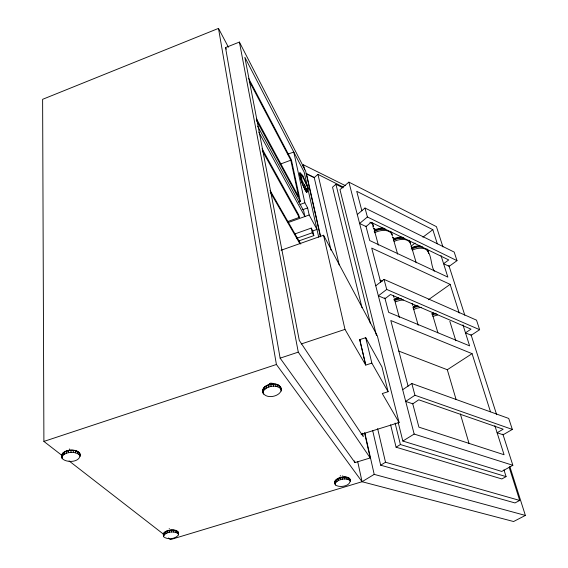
<?xml version="1.0" encoding="UTF-8"?>
<svg xmlns="http://www.w3.org/2000/svg" width="568" height="568" viewBox="0 0 568 568"><rect width="100%" height="100%" fill="white"/><g stroke="black" fill="none" stroke-linecap="round" stroke-linejoin="round"><path stroke-width="0.85" d="M262.594 390.898C263.63 383.173 280.429 380.716 281.316 389.74C280.138 397.351 263.531 399.822 262.594 390.898L263.502 394.171M262.927 392.985L262.65 389.591M263.105 389.811L263.133 389.059A8.74 4.622 -9.6 0 1 270.815 384.195A8.74 4.622 -9.6 0 1 279.797 386.126M280.961 387.66L281.224 391.047M301.913 175.498L300.713 173.432L299.776 172.921C300.287 179.687 302.843 186.716 306.699 192.296L307.125 191.388L306.699 188.775M307.032 192.169L306.5 189.052L306.961 190.017M306.699 192.296L306.266 191.025C302.921 186.169 300.699 180.063 300.252 174.184L299.776 172.921M334.822 481.295L335.383 484.944C339.785 488.324 352.692 485.903 349.696 478.632C345.308 475.622 338.066 477.212 334.822 481.295L335.021 484.099M335.099 481.352L335.198 480.812A7.334 3.252 -11.3 0 1 342.887 476.992A7.334 3.252 -11.3 0 1 349.462 479.115M372.892 227.044L373.155 225.645M349.838 480.429L350.03 479.484M61.749 455.238C64.511 449.082 75.31 448.727 79.797 453.228C82.175 462.295 66.712 463.509 62.118 458.454L61.749 455.238L62.118 458.454M61.784 457.332L62.054 454.073M79.768 455.515L80.095 454.357M178.295 532.145L178.558 534.822C175.519 539.089 167.524 540.069 163.541 536.682L163.272 533.998C166.239 529.674 174.369 528.68 178.295 532.145L177.969 533.828M163.428 535.858C166.403 531.541 174.525 530.54 178.466 533.998L178.558 534.822M262.984 391.679C266.151 385.835 277.56 383.656 281.316 389.74M335.184 483.162C338.45 479.08 345.685 477.489 350.087 480.492L350.421 481.344M62.082 456.168C66.286 451.532 75.324 450.864 79.861 455.316L80.152 456.438M302.275 165.991L303.461 164.819L345.429 185.658M330.995 250.14L314.232 177.592L317.945 174.376L343.221 187.078M343.036 187.866L335.922 184.295L332.536 187.17L361.993 307.714M357.286 214.519L364.997 208.03L454.194 252.085L457.006 260.669L449.139 266.335L443.587 263.68L448.748 259.931L371.089 222.308L366.048 226.561L359.608 223.48L367.389 216.99L364.997 208.03M442.919 246.895L436.444 226.66L348.901 182.136L339.976 189.634L376.456 335.503M375.76 285.796L384.039 279.385L476.516 320.16L479.64 329.696L471.22 335.269L465.483 332.827L471.014 329.142L390.479 294.487L385.061 298.676L378.359 295.821L386.716 289.431L479.64 329.696M410.884 246.271L415.137 243.061M422.919 237.175L432.837 229.685L437.31 243.828M428.414 299.748L450.147 284.369L459.214 313.011M402.676 389.712L411.814 383.514L508.729 418.438L512.336 429.436L503.092 434.79L497.106 432.745L503.184 429.202L418.765 399.808L412.787 403.834L405.708 401.413L414.938 395.25L512.336 429.436M398.679 351.052L447.307 369.732L472.079 353.665L490.475 411.779M398.125 422.173L402.847 441.045L414.164 434.058L512.854 465.298L502.865 434.101M390.606 424.821L396.081 447.208L400.404 444.538L506.074 476.63L503.951 469.85M372.693 430.658L380.674 465.206L385.516 462.253L519.706 500.443L509.269 467.549M168.369 537.974L170.464 539.6L362.057 481.721L374.198 474.372L525.379 515.432L509.787 466.399M512.854 465.298L501.771 471.454L402.847 441.045M506.074 476.63L501.835 478.959L396.081 447.208M519.706 500.443L514.991 502.936L380.674 465.206M525.379 515.432L513.586 521.523L362.057 481.721L276.41 364.486L218.488 28.4L42.621 99.322L43.899 441.421L62.082 455.522M374.149 231.361L380.162 229.252L385.459 229.152M374.539 232.809C379.878 229.799 390.961 228.35 392.516 236.224M393.667 240.03L398.892 238.276L404.082 238.169M394.078 241.464C399.162 238.794 409.62 237.616 410.884 245.064M411.161 249.047L417.033 247.023L422.812 246.959M412.29 250.161C416.372 248.209 421.286 247.414 425.588 249.111C432.17 253.946 430.331 264.61 434.271 271.248M394.149 300.529L401.37 298.555M395.356 301.814L400.177 300.33L403.45 299.989M413.035 307.948L418.502 306.067M413.483 309.546L416.529 308.282L421.378 307.281M432.404 314.849L436.302 313.621M432.873 316.426L437.573 314.991M364.55 432.873L370.194 457.95L354.986 462.608L280.13 358.152L225.524 47.605L239.405 42.067L305.591 170.876L320.38 236.593M287.976 154.155L293.762 151.997L304.86 202.762L307.629 207.924L309.184 214.988L316.972 229.429L312.819 230.906L311.25 228.095L294.622 234.016M280.024 164.209L290.809 160.204L249.224 81.075M300.564 175.832L302.538 175.107L308.048 187.326L308.254 188.86L306.294 189.577L300.756 177.358L300.564 175.832L301.949 178.884M300.756 177.358L302.737 176.627L302.538 175.107M298.704 202.109L300.365 201.512L291.434 159.991L248.578 78.299M299.876 204.565L304.86 202.762M302.645 209.72L307.629 207.924M287.585 221.598L299.272 217.402L298.754 214.974L262.075 148.702M288.267 222.521L309.184 214.988M296.418 238.404L312.279 232.774L313.841 235.621L298.867 240.917M281.053 250.268L323.547 235.244L377.358 335.88L399.077 422.528L361.085 434.364M301.232 343.974L344.989 329.383L365.728 365.096L371.855 363.108L388.107 391.7L382.257 393.56L399.077 422.528M280.13 358.152L298.278 352.132L370.194 457.95M43.899 441.421L276.41 364.486M365.728 365.096L359.7 339.664L365.707 337.683L381.966 366.971L388.107 391.7M365.16 362.689L359.785 339.636M300.252 174.184L301.722 175.668L301.466 174.632M472.079 353.665L390.798 320.515L408.108 386.197M379.921 280.145L382.349 281.21M450.147 284.369L371.706 248.081L380.737 282.353M373.538 228.343L376.719 229.87M392.609 237.502L395.79 239.021M367.389 216.99L457.006 260.669M306.138 173.595L314.097 177.5M314.232 177.592L306.479 173.73L320.686 236.799M432.837 229.685L356.739 191.309L361.887 210.827M369.903 222.166L371.87 223.458L373.112 225.141M69.076 460.946L164.173 534.715M163.272 533.998L164.01 535.553M300.827 179.161L301.168 179.609M371.891 222.564L372.714 223.693L373.545 227.101M390.557 231.247L391.728 232.887L392.112 234.79M409.024 240.2L410.139 241.791L410.465 243.636M426.916 248.869L427.967 250.417L428.251 252.213M270.041 190.394L300.799 244.055M270.432 192.431L299.89 243.736M359.7 339.664L360.574 341.198M300.209 176.889L300.635 177.635M262.551 151.202L299.272 217.402M258.752 132.096L304.902 216.557L303.674 210.856L257.623 126.188M256.488 118.783L298.661 196.819L290.809 160.204M256.338 120.217L300.365 201.512M225.524 47.605L226.355 49.16M218.488 28.4L228.442 47.229M299.812 175.008L300.287 176.009M302.737 176.627L308.254 188.86M304.363 184.224L305.399 186.51M299.67 173.659L300.16 174.83M306.642 190.237L307.125 191.388M300.131 172.842L300.564 174.12M448.862 265.448L464.794 315.197M471.007 334.595L496.652 414.704M440.995 255.479L447.847 277.113L369.718 240.527L365.913 226.099M462.941 324.811L469.615 345.869L388.647 312.343L384.806 297.774M494.863 425.659L504.072 454.734L418.907 427.143L412.609 403.259M449.842 321.346L455.813 340.75M432.326 313.948L437.921 332.848M411.339 246.221L416.237 262.814M300.713 173.432L301.061 174.624M305.776 190.55L306.138 191.757M447.307 369.732L456.09 399.503M460.35 413.958L469.132 443.729M413.028 306.961L418.197 325.23M392.886 237.36L397.621 254.109M394.355 299.087L399.347 317.547M373.822 228.208L378.38 245.106M384.039 279.385L386.716 289.431M411.814 383.514L414.938 395.25M348.901 182.136L414.164 434.058M335.922 184.295L370.4 323.44M395.087 423.068L400.404 444.538M305.123 189.534L305.385 190.592M365.707 337.683L371.855 363.108M317.945 174.376L339.188 264.88M377.628 428.634L385.516 462.253M323.547 235.244L344.989 329.383M364.855 432.901L374.198 474.372M303.461 164.819L304.59 169.853M318.712 237.204L304.164 172.125L244.858 57.304L299.293 340.431L363.321 436.7L362.547 433.249M312.812 230.949L313.841 235.621M311.25 228.095L312.279 232.774M393.546 295.694L393.951 297.561M357.748 461.784L362.057 481.721M354.617 460.875L354.986 462.608M349.696 478.632L350.087 480.492M348.858 477.929L349.242 479.79M347.573 477.425L347.957 479.285M345.926 477.148L346.31 479.016M344.031 477.134L344.407 479.001M342.014 477.376L342.397 479.236M340.026 477.851L340.402 479.719M338.194 478.533L338.563 480.4M336.646 479.378L337.023 481.245M335.496 480.322L335.865 482.182M335.014 483.091L335.383 484.944M412.19 303.596L412.538 305.414M239.405 42.067L298.278 352.132M280.422 386.46L280.784 388.54M304.349 188.036L304.491 188.867M279.293 385.452L279.648 387.532M277.645 384.692L278 386.78M275.586 384.252L275.941 386.339M273.265 384.153L273.62 386.24M270.844 384.408L271.192 386.496M268.479 384.998L268.82 387.085M266.349 385.878L266.683 387.972M264.589 386.993L264.922 389.08M263.332 388.264L263.666 390.351M428.407 251.83L428.684 253.626M163.818 534.282L163.712 533.508A7.15 2.996 -7 0 1 170.428 530.036A7.15 2.996 -7 0 1 177.798 531.769M163.747 533.963L163.854 534.736M306.088 188.036L306.294 189.577M177.699 531.407L177.862 533.26M176.627 530.803L176.797 532.663M175.157 530.384L175.32 532.244M173.389 530.178L173.552 532.038M171.444 530.2L171.607 532.06M169.456 530.441L169.612 532.308M167.567 530.895L167.716 532.763M165.899 531.527L166.048 533.387M164.571 532.287L164.72 534.154M163.676 533.132L163.825 534.992M163.392 534.822L163.541 536.682M79.797 453.228L79.861 455.316M78.902 452.199L78.959 454.286M303.511 186.155L303.525 186.702M77.454 451.347L77.511 453.434M75.551 450.729L75.608 452.817M73.336 450.381L73.386 452.476M70.943 450.346L70.993 452.44M68.558 450.609L68.6 452.703M66.328 451.162L66.364 453.257M64.418 451.965L64.454 454.059M62.956 452.959L62.991 455.053M393.461 239.739A10.039 6.198 -16.3 0 1 403.323 238.035M393.283 239.093A10.032 6.198 -16.3 0 1 403.138 237.396M374.71 230.764A10.181 6.411 -15.8 0 1 383.961 228.904M374.539 230.118A10.174 6.411 -15.8 0 1 384.557 228.393M411.63 248.429A9.904 5.992 -16.8 0 1 421.328 246.746M411.438 247.79A9.897 5.999 -16.9 0 1 420.398 245.994M393.738 299.343A10.7 6.113 -15.1 0 1 398.324 297.71M394.533 299.762A10.7 6.113 -15.1 0 1 399.205 298.292M431.943 314.381A10.416 5.73 -16.1 0 1 435.159 313.252M431.737 313.678A10.416 5.73 -16.1 0 1 433.632 312.933M413.525 307.16A10.565 5.921 -15.6 0 1 417.388 305.712M413.326 306.45A10.558 5.921 -15.6 0 1 415.847 305.392M164.961 532.365A7.157 2.996 -7 0 1 171.408 530.405M173.233 530.384A7.157 2.996 -7 0 1 174.887 530.583M169.179 528.694A1.349 0.568 -7 0 1 169.335 528.545M63.46 453.072A8.612 4.139 -3.6 0 1 64.823 452.142M67.287 451.191A8.612 4.139 -3.6 0 1 68.707 450.871M70.943 450.623A8.612 4.139 -3.6 0 1 73.187 450.658M75.267 450.978A8.612 4.139 -3.6 0 1 76.495 451.34M69.26 449.352A1.626 0.788 -3.5 0 1 69.679 448.983M62.594 453.605A8.612 4.146 -3.6 0 1 70.922 450.105A8.612 4.146 -3.6 0 1 79.236 452.81M263.857 388.327A8.747 4.615 -9.6 0 1 267.989 385.516M268.685 385.267A8.747 4.615 -9.6 0 1 272.42 384.522M275.352 384.564A8.747 4.615 -9.6 0 1 276.673 384.806M269.289 384.046A1.647 0.873 -9.6 0 1 269.637 383.585M269.949 383.393A1.647 0.873 -9.6 0 1 270.737 383.13M271.568 383.102A1.647 0.873 -9.6 0 1 272.228 383.315M337.001 479.47A7.334 3.252 -11.3 0 1 338.45 478.682M338.997 478.448A7.334 3.252 -11.3 0 1 342.035 477.589M343.924 477.368A7.334 3.252 -11.3 0 1 345.699 477.383M348.454 478.107A7.334 3.252 -11.3 0 1 349.242 478.767M340.175 476.034A1.384 0.618 -11.3 0 1 340.651 475.721M342.681 475.743A1.384 0.618 -11.3 0 1 342.745 475.892"/></g></svg>
